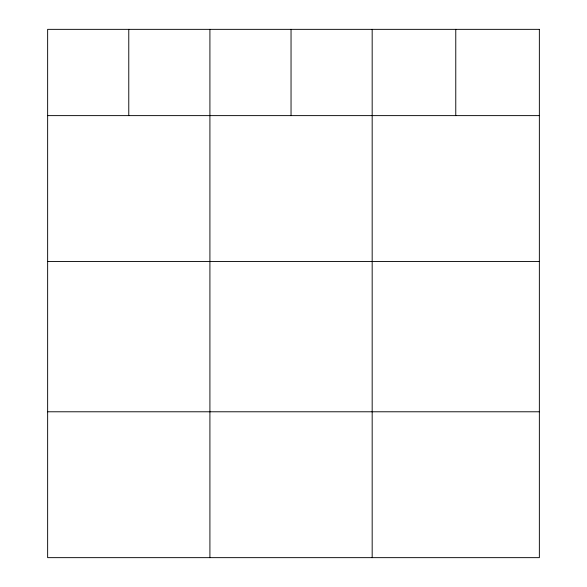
<?xml version="1.0" encoding="UTF-8"?>
<svg xmlns="http://www.w3.org/2000/svg" width="587" height="587" viewBox="0 0 587 587"><rect width="100%" height="100%" fill="white"/><g stroke="black" fill="none" stroke-linecap="round" stroke-linejoin="round"><path stroke-width="0.88" d="M47.642 115.624L539.358 115.624M47.642 261.494L539.358 261.494M47.642 411.781L539.358 411.781M455.769 29.35L455.769 115.624M372.173 29.35L372.173 557.65M291.042 29.35L291.042 115.624M209.911 29.35L209.911 557.65M128.773 29.35L128.773 115.624M539.358 29.35L47.642 29.35L47.642 557.65L539.358 557.65L539.358 29.35"/></g></svg>
